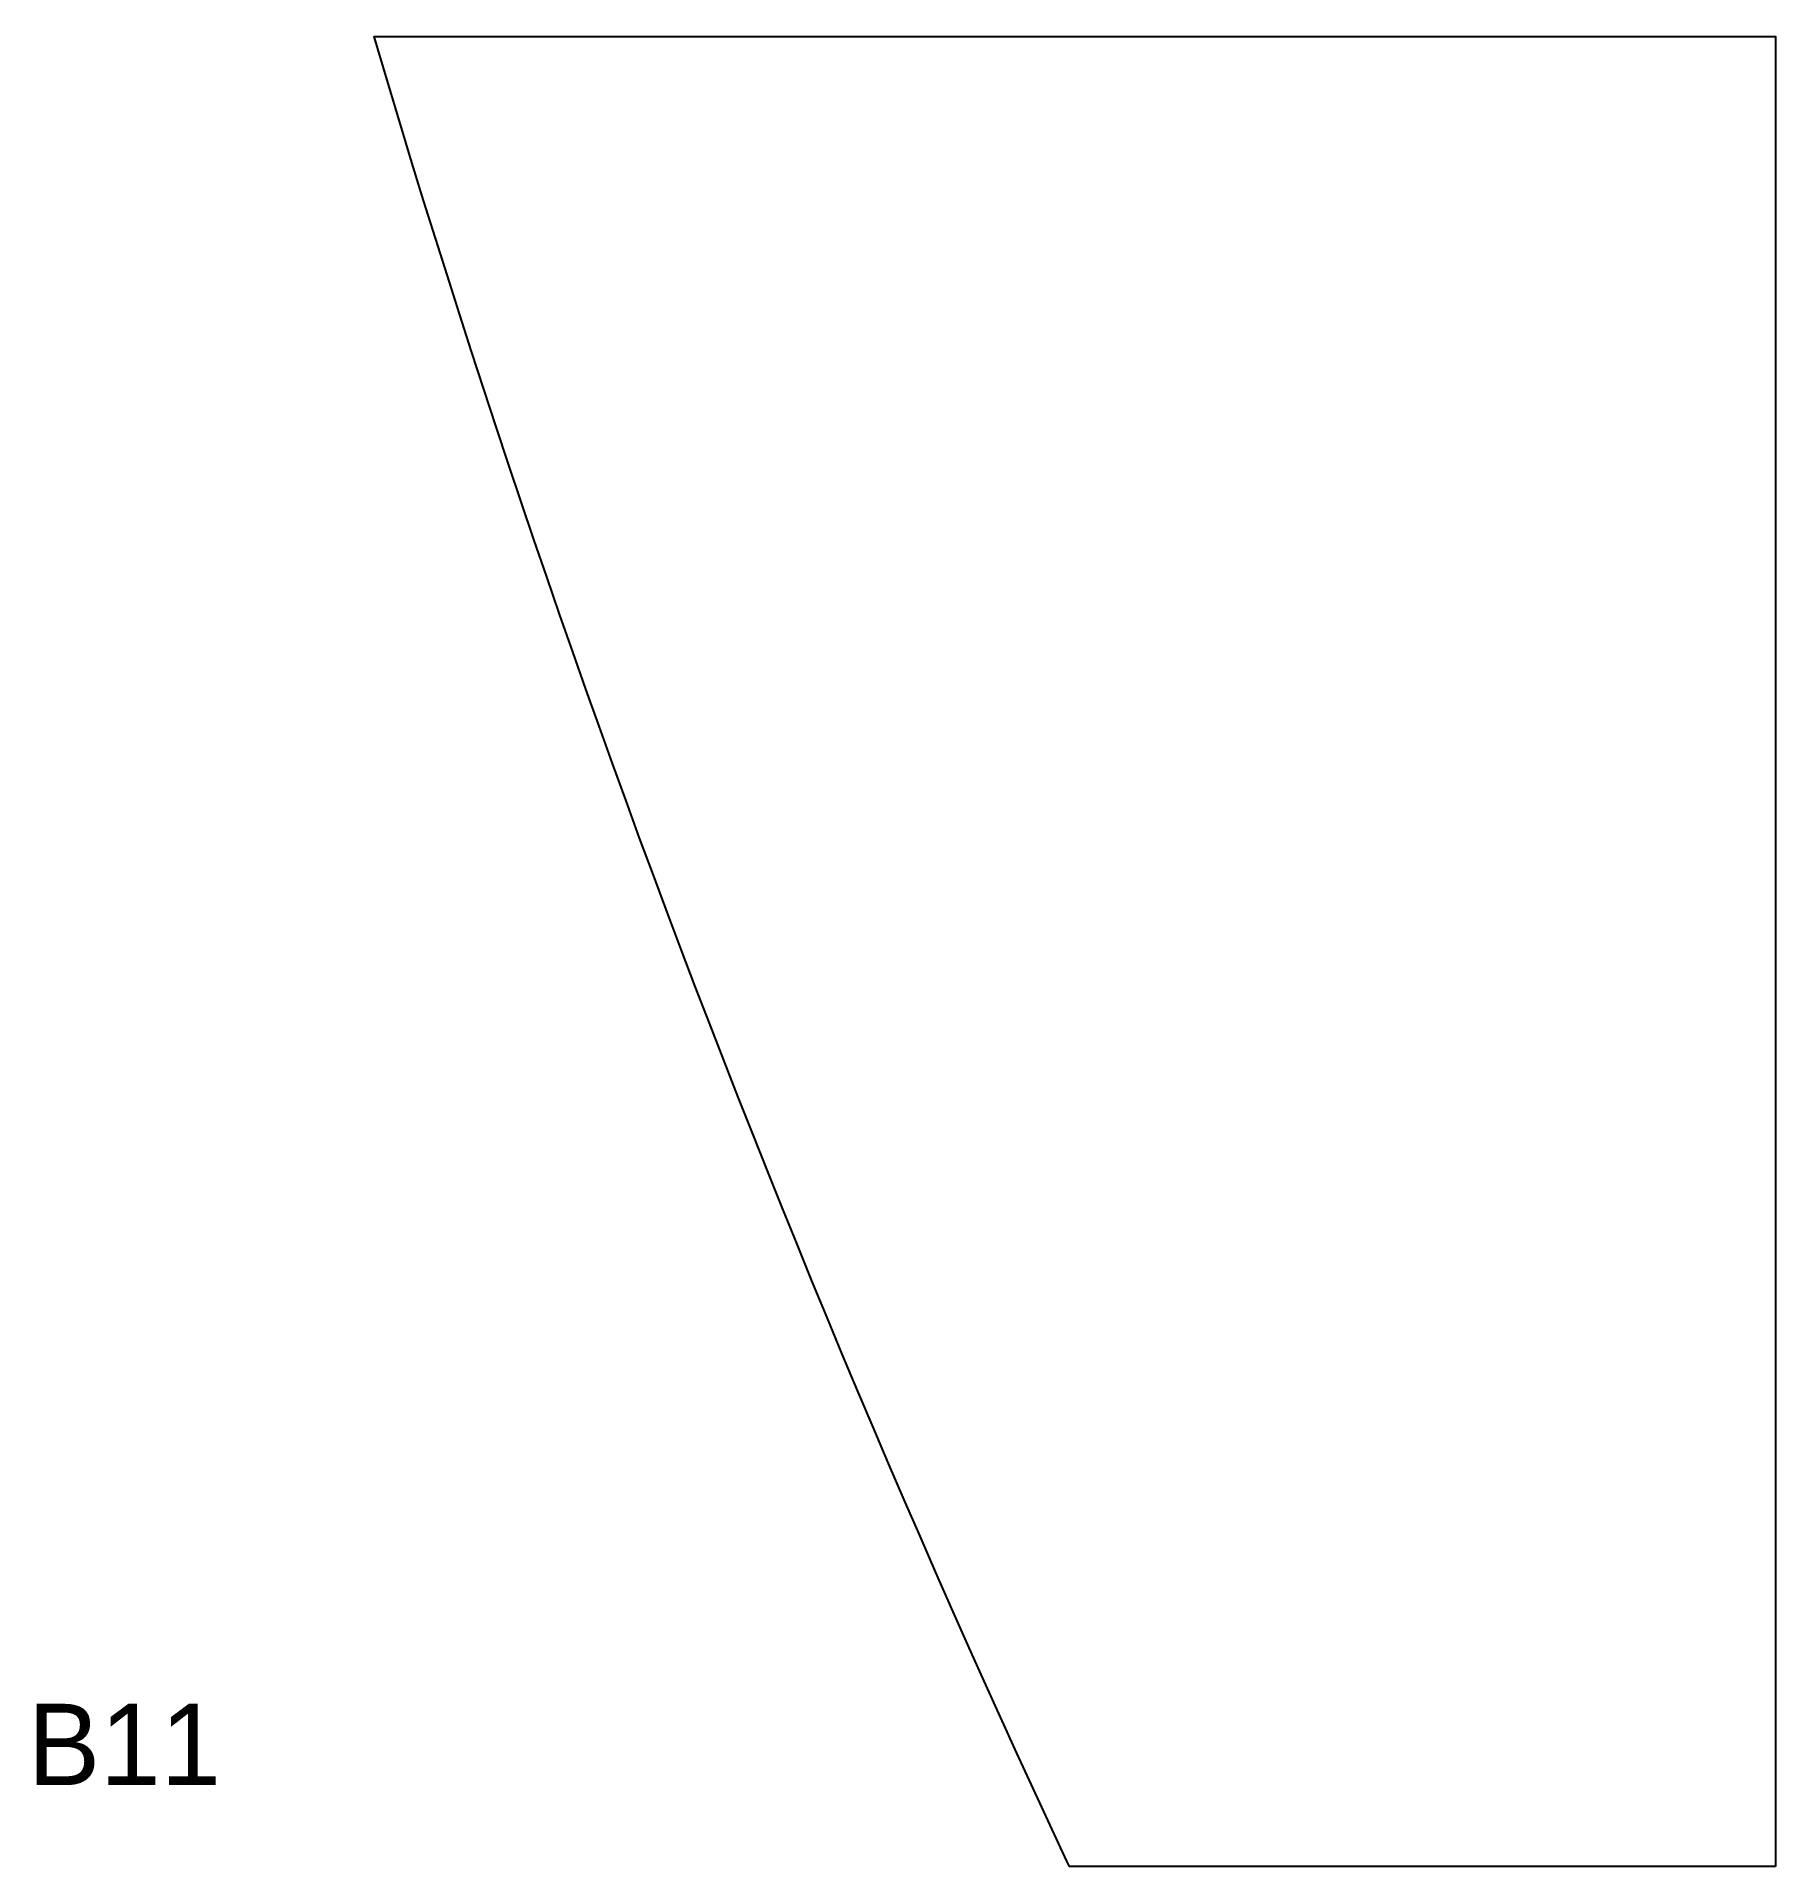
# Model space of a CAD drawing. Header units: millimetres. Extents: x 44 to 900, y 0 to 900.
import ezdxf

# ---------------------------------------------------------------- set-up
doc = ezdxf.new("R2010")
doc.units = ezdxf.units.MM
doc.layers.add('CUT', color=1, linetype='Continuous')
doc.layers.add('ID', color=3, linetype='Continuous')

msp = doc.modelspace()

# ---------------------------------------------------------------- linework, layer by layer
at = {"layer": 'CUT'}
msp.add_lwpolyline([(900, 0), (552.61, 0), (551.37, 2.65), (543.12, 20.3), (534.92, 37.97), (526.78, 55.67), (518.7, 73.4), (510.67, 91.15), (502.69, 108.92), (494.77, 126.72), (486.9, 144.54), (479.09, 162.39), (471.33, 180.26), (463.63, 198.15), (455.98, 216.07), (448.39, 234.01), (440.85, 251.97), (433.36, 269.96), (425.94, 287.97), (418.56, 306), (411.25, 324.06), (403.99, 342.14), (396.78, 360.24), (389.63, 378.36), (382.53, 396.5), (375.5, 414.67), (368.51, 432.85), (361.58, 451.06), (354.71, 469.29), (347.9, 487.54), (341.14, 505.81), (334.43, 524.1), (327.79, 542.42), (321.2, 560.75), (314.66, 579.1), (308.18, 597.47), (301.76, 615.87), (295.39, 634.28), (289.08, 652.71), (282.83, 671.16), (276.64, 689.63), (270.5, 708.12), (264.41, 726.63), (258.39, 745.15), (252.42, 763.7), (246.51, 782.26), (240.65, 800.84), (234.85, 819.44), (229.11, 838.06), (223.43, 856.69), (217.8, 875.34), (212.23, 894.01), (210.47, 900), (900, 900), (900, 0)], close=True, dxfattribs=at)

# ---------------------------------------------------------------- texts
at = {"layer": 'ID'}
msp.add_text('B11', height=40, dxfattribs=at).set_placement((40, 40))

doc.saveas('drawing.dxf')
